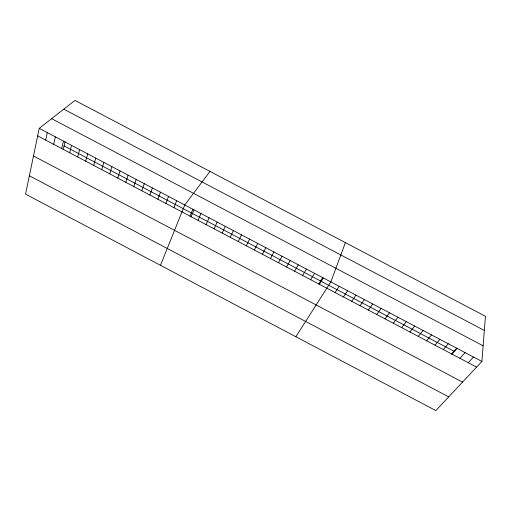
<?xml version="1.0" encoding="UTF-8"?>
<svg xmlns="http://www.w3.org/2000/svg" width="511" height="511" viewBox="0 0 511 511"><rect width="100%" height="100%" fill="white"/><g stroke="black" fill="none" stroke-linecap="round" stroke-linejoin="round"><path stroke-width="0.77" d="M481.899 361.462L485.45 316.303L74.996 100.412L39.232 128.357L25.55 194.142L435.851 410.589L481.899 361.462L39.232 128.357M45.664 140.116L47.299 132.611M53.668 144.332L55.373 136.859M61.678 148.548L63.447 141.113M63.179 149.64L65.076 141.732M69.681 152.763L71.521 145.36M77.691 156.986L79.601 149.614M85.707 161.201L87.675 153.868M93.717 165.423L95.755 158.129M101.734 169.646L103.842 162.383M109.75 173.868L111.922 166.637M117.766 178.09L120.008 170.898M125.789 182.312L128.095 175.158M133.805 186.541L136.188 179.412M141.828 190.763L144.274 183.673M149.857 194.991L152.367 187.933M157.88 199.22L160.46 192.2M345.41 242.642L330.821 281.912L295.863 336.743M165.909 203.448L168.56 196.46M173.938 207.677L176.653 200.727M160.473 265.318L184.752 204.988L209.964 171.402M190.003 216.134L192.851 209.255M191.005 216.971L193.95 209.893M198.038 220.369L200.957 213.521M206.074 224.597L209.063 217.788M214.109 228.832L217.169 222.061M222.151 233.067L225.274 226.328M230.193 237.302L233.38 230.595M238.235 241.537L241.492 234.868M246.283 245.778L249.604 239.142M254.325 250.013L257.723 243.415M262.373 254.254L265.835 247.688M270.421 258.496L273.953 251.961M278.476 262.731L282.072 256.235M286.53 266.972L290.197 260.514M294.579 271.22L298.315 264.794M302.64 275.461L306.44 269.067M310.694 279.702L314.565 273.347M318.755 283.95L322.697 277.626M319.26 284.518L323.322 278.016M335.127 292.573L339.202 286.32M343.43 296.948L347.582 290.733M351.74 301.324L355.963 295.147M360.057 305.699L364.343 299.561M368.374 310.081L372.73 303.975M376.684 314.463L381.117 308.395M385.007 318.845L389.503 312.809M393.323 323.227L397.897 317.229M401.646 327.608L406.29 321.649M409.969 331.99L414.683 326.069M418.292 336.379L423.076 330.489M426.621 340.76L431.476 334.909M434.95 345.149L439.875 339.336M443.28 349.537L448.275 343.756M451.609 353.925L456.681 348.183M451.839 354.353L457.236 348.24M459.945 358.313L465.08 352.609M468.28 362.701L473.493 357.036M63.779 109.175L484.339 330.457M51.637 118.661L483.131 345.794M64.073 145.903L454.394 351.459M37.661 135.9L476.616 367.096M33.483 155.989L462.551 382.107M29.37 175.778L448.703 396.875"/></g></svg>
